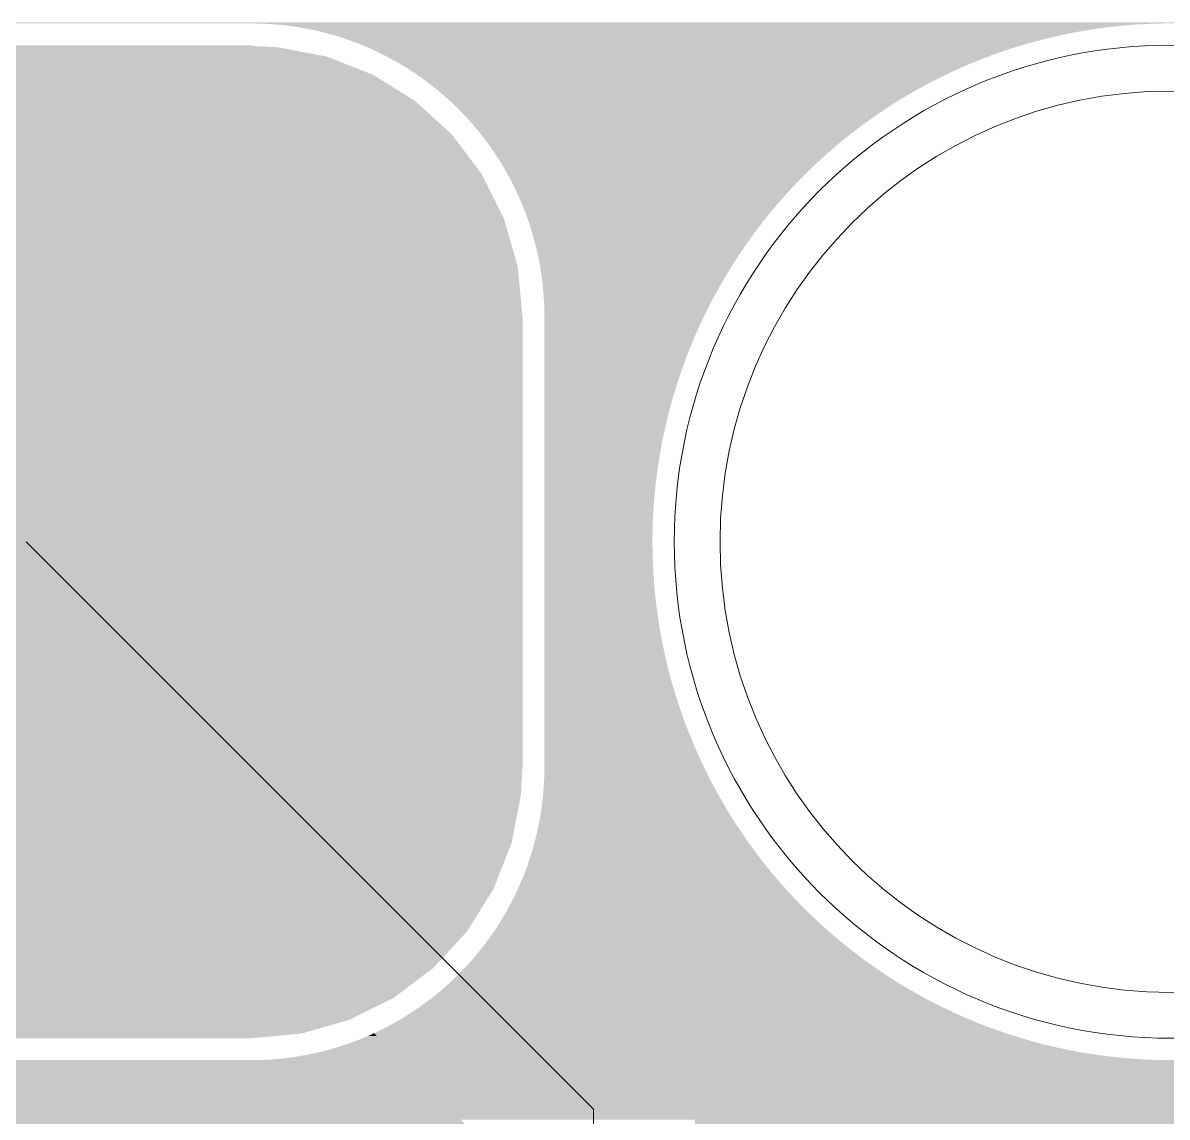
# Model space of a CAD drawing. Header units: millimetres. Extents: x 0 to 210, y 0 to 297.
# Drawn here: x 113.689 to 116.229, y 224.662 to 227.09 of the extents above; entities that cross this region are included whole.
import ezdxf

# ---------------------------------------------------------------- set-up
doc = ezdxf.new("R2010")
doc.units = ezdxf.units.MM
for name, pattern in [('K5LT32768', [0]), ('K5LT32769', [0]), ('K5LT32771', [0]), ('K5LT32773', [0])]:
    doc.linetypes.add(name, pattern=pattern)

# ---------------------------------------------------------------- blocks, each defined once
blk = doc.blocks.new('U1')
for points in [[(113.0266, 226.9055), (113.0962, 226.9272), (114.2882, 226.9272), (114.3711, 226.9055)], [(113.0962, 226.9272), (113.1336, 226.931), (114.2737, 226.931), (114.2882, 226.9272)], [(113.1336, 226.931), (113.1931, 226.9371), (114.1964, 226.9371), (114.2737, 226.931)], [(113.1931, 226.9371), (113.1964, 226.9374), (114.1964, 226.9374), (114.1964, 226.9371)], [(113.1964, 226.9374), (113.1964, 226.9388), (114.1964, 226.9388), (114.1964, 226.9374)], [(113.0001, 226.8972), (113.0266, 226.9055), (114.3711, 226.9055), (114.3879, 226.8972)], [(112.9345, 226.861), (113.0001, 226.8972), (114.3879, 226.8972), (114.4614, 226.861)], [(112.8542, 226.7993), (112.912, 226.8486), (114.4774, 226.8486), (114.5409, 226.7993)], [(112.912, 226.8486), (112.9345, 226.861), (114.4614, 226.861), (114.4774, 226.8486)], [(112.8354, 226.7832), (112.8542, 226.7993), (114.5409, 226.7993), (114.5547, 226.7832)], [(112.7883, 226.7229), (112.8354, 226.7832), (114.5547, 226.7832), (114.6065, 226.7229)], [(112.7734, 226.7039), (112.7883, 226.7229), (114.6065, 226.7229), (114.617, 226.7039)], [(112.7391, 226.6349), (112.7734, 226.7039), (114.617, 226.7039), (114.6554, 226.6349)], [(112.7286, 226.6137), (112.7391, 226.6349), (114.6554, 226.6349), (114.6621, 226.6137)], [(112.7087, 226.5389), (112.7286, 226.6137), (114.6621, 226.6137), (114.6857, 226.5389)], [(112.7028, 226.5164), (112.7087, 226.5389), (114.6857, 226.5389), (114.6881, 226.5164)], [(112.6965, 226.4388), (112.7028, 226.5164), (114.6881, 226.5164), (114.6962, 226.4388)], [(112.6964, 225.4388), (112.6964, 226.4388), (114.6964, 226.4388), (114.6964, 225.4388)], [(112.7047, 225.36), (112.6965, 225.4388), (114.6962, 225.4388), (114.6899, 225.36)], [(112.7069, 225.3387), (112.7047, 225.36), (114.6899, 225.36), (114.6843, 225.3387)], [(112.7308, 225.2627), (112.7069, 225.3387), (114.6843, 225.3387), (114.6641, 225.2627)], [(112.7372, 225.2427), (112.7308, 225.2627), (114.6641, 225.2627), (114.6541, 225.2427)], [(112.7761, 225.1726), (112.7372, 225.2427), (114.6541, 225.2427), (114.6193, 225.1726)], [(112.7861, 225.1547), (112.7761, 225.1726), (114.6193, 225.1726), (114.6053, 225.1547)], [(112.8387, 225.0932), (112.7861, 225.1547), (114.6053, 225.1547), (114.5573, 225.0932)], [(112.8516, 225.0782), (112.8387, 225.0932), (114.5573, 225.0932), (114.5397, 225.0782)], [(112.9163, 225.0279), (112.8516, 225.0782), (114.5397, 225.0782), (114.4807, 225.0279)], [(112.9311, 225.0165), (112.9163, 225.0279), (114.4807, 225.0279), (114.46, 225.0165)], [(113.0064, 224.9793), (112.9311, 225.0165), (114.46, 225.0165), (114.3926, 224.9793)], [(113.0213, 224.9719), (113.0064, 224.9793), (114.3926, 224.9793), (114.369, 224.9719)], [(113.1075, 224.9492), (113.0213, 224.9719), (114.369, 224.9719), (114.2965, 224.9492)], [(113.1187, 224.9463), (113.1075, 224.9492), (114.2965, 224.9492), (114.2675, 224.9463)], [(113.1964, 224.9402), (113.1187, 224.9463), (114.2675, 224.9463), (114.2075, 224.9402)], [(113.1964, 224.9391), (113.1964, 224.9402), (114.2075, 224.9402), (114.1964, 224.9391)], [(113.1964, 224.9388), (113.1964, 224.9391), (114.1964, 224.9391), (114.1964, 224.9388)]]:
    blk.add_hatch(color=7).paths.add_polyline_path(points)
blk = doc.blocks.new('U2')
at = {"color": 7, "linetype": 'K5LT32768', "lineweight": 18}
blk.add_circle((116.2364, 225.9388), 1, dxfattribs=at)
blk = doc.blocks.new('U132')
at = {"true_color": 0xff0000}
for points in [[(113.0386, 227.0152), (113.0864, 227.0287), (114.2926, 227.0287), (114.3632, 227.0152)], [(113.0864, 227.0287), (113.1649, 227.0359), (114.2547, 227.0359), (114.2926, 227.0287)], [(113.1649, 227.0359), (113.1957, 227.0388), (114.1964, 227.0388), (114.2547, 227.0359)], [(113.1957, 227.0388), (113.1964, 227.0388), (114.1964, 227.0388), (114.1964, 227.0388)], [(113.1964, 227.0388), (113.1964, 227.0404), (114.1964, 227.0404), (114.1964, 227.0388)], [(112.9801, 226.9986), (113.0386, 227.0152), (114.3632, 227.0152), (114.4055, 226.9986)], [(112.8811, 226.9496), (112.9323, 226.9749), (114.466, 226.9749), (114.5067, 226.9496)], [(112.9323, 226.9749), (112.9801, 226.9986), (114.4055, 226.9986), (114.466, 226.9749)], [(112.8371, 226.9165), (112.8811, 226.9496), (114.5067, 226.9496), (114.5598, 226.9165)], [(112.7928, 226.8833), (112.8371, 226.9165), (114.5598, 226.9165), (114.5961, 226.8833)], [(112.7548, 226.842), (112.7928, 226.8833), (114.5961, 226.8833), (114.6413, 226.842)], [(112.7181, 226.802), (112.7548, 226.842), (114.6413, 226.842), (114.6715, 226.802)], [(112.6879, 226.7538), (112.7181, 226.802), (114.6715, 226.802), (114.7078, 226.7538)], [(112.6594, 226.7084), (112.6879, 226.7538), (114.7078, 226.7538), (114.7304, 226.7084)], [(112.6384, 226.6549), (112.6594, 226.7084), (114.7304, 226.7084), (114.757, 226.6549)], [(112.6189, 226.6056), (112.6384, 226.6549), (114.757, 226.6549), (114.7711, 226.6056)], [(112.6079, 226.5488), (112.6189, 226.6056), (114.7711, 226.6056), (114.7874, 226.5488)], [(112.5979, 226.4972), (112.6079, 226.5488), (114.7874, 226.5488), (114.7923, 226.4972)], [(112.5949, 226.4388), (112.5979, 226.4972), (114.7923, 226.4972), (114.7978, 226.4388)], [(112.5948, 225.4388), (112.5948, 226.4388), (114.798, 226.4388), (114.798, 225.4388)], [(112.6006, 225.379), (112.5949, 225.4388), (114.7978, 225.4388), (114.7948, 225.379)], [(112.6053, 225.3288), (112.6006, 225.379), (114.7948, 225.379), (114.7851, 225.3288)], [(112.622, 225.2706), (112.6053, 225.3288), (114.7851, 225.3288), (114.7738, 225.2706)], [(112.6357, 225.2227), (112.622, 225.2706), (114.7738, 225.2706), (114.7549, 225.2227)], [(112.663, 225.1678), (112.6357, 225.2227), (114.7549, 225.2227), (114.7333, 225.1678)], [(112.6849, 225.1238), (112.663, 225.1678), (114.7333, 225.1678), (114.7057, 225.1238)], [(112.7223, 225.0742), (112.6849, 225.1238), (114.7057, 225.1238), (114.6747, 225.0742)], [(112.7514, 225.0356), (112.7223, 225.0742), (114.6747, 225.0742), (114.6392, 225.0356)], [(112.7981, 224.9929), (112.7514, 225.0356), (114.6392, 225.0356), (114.5999, 224.9929)], [(112.8329, 224.9611), (112.7981, 224.9929), (114.5999, 224.9929), (114.5575, 224.9611)], [(112.8882, 224.9266), (112.8329, 224.9611), (114.5575, 224.9611), (114.5116, 224.9266)], [(112.9267, 224.9027), (112.8882, 224.9266), (114.5116, 224.9266), (114.4632, 224.9027)], [(112.9907, 224.8776), (112.9267, 224.9027), (114.4632, 224.9027), (114.4126, 224.8776)], [(113.0295, 224.8624), (112.9907, 224.8776), (114.4126, 224.8776), (114.3589, 224.8624)], [(113.1072, 224.8475), (113.0295, 224.8624), (114.3589, 224.8624), (114.3063, 224.8475)], [(113.138, 224.8416), (113.1072, 224.8475), (114.3063, 224.8475), (114.2426, 224.8416)], [(113.1964, 224.8388), (113.138, 224.8416), (114.2426, 224.8416), (114.2117, 224.8388)], [(113.1964, 224.8373), (113.1964, 224.8388), (114.2117, 224.8388), (114.1964, 224.8373)], [(113.1964, 224.8372), (113.1964, 224.8373), (114.1964, 224.8373), (114.1964, 224.8372)]]:
    blk.add_hatch(color=1, dxfattribs=at).paths.add_polyline_path(points)
blk = doc.blocks.new('U133')
at = {"color": 1, "linetype": 'K5LT32771', "lineweight": 18, "true_color": 0xff0000}
blk.add_circle((116.2364, 225.9388), 1.1016, dxfattribs=at)
blk = doc.blocks.new('U234')
at = {"true_color": 0x00ff00}
for points in [[(113.0266, 226.9055), (113.0962, 226.9272), (114.2882, 226.9272), (114.3711, 226.9055)], [(113.0962, 226.9272), (113.1336, 226.931), (114.2737, 226.931), (114.2882, 226.9272)], [(113.1336, 226.931), (113.1931, 226.9371), (114.1964, 226.9371), (114.2737, 226.931)], [(113.1931, 226.9371), (113.1964, 226.9374), (114.1964, 226.9374), (114.1964, 226.9371)], [(113.1964, 226.9374), (113.1964, 226.9388), (114.1964, 226.9388), (114.1964, 226.9374)], [(113.0001, 226.8972), (113.0266, 226.9055), (114.3711, 226.9055), (114.3879, 226.8972)], [(112.9345, 226.861), (113.0001, 226.8972), (114.3879, 226.8972), (114.4614, 226.861)], [(112.8542, 226.7993), (112.912, 226.8486), (114.4774, 226.8486), (114.5409, 226.7993)], [(112.912, 226.8486), (112.9345, 226.861), (114.4614, 226.861), (114.4774, 226.8486)], [(112.8354, 226.7832), (112.8542, 226.7993), (114.5409, 226.7993), (114.5547, 226.7832)], [(112.7883, 226.7229), (112.8354, 226.7832), (114.5547, 226.7832), (114.6065, 226.7229)], [(112.7734, 226.7039), (112.7883, 226.7229), (114.6065, 226.7229), (114.617, 226.7039)], [(112.7391, 226.6349), (112.7734, 226.7039), (114.617, 226.7039), (114.6554, 226.6349)], [(112.7286, 226.6137), (112.7391, 226.6349), (114.6554, 226.6349), (114.6621, 226.6137)], [(112.7087, 226.5389), (112.7286, 226.6137), (114.6621, 226.6137), (114.6857, 226.5389)], [(112.7028, 226.5164), (112.7087, 226.5389), (114.6857, 226.5389), (114.6881, 226.5164)], [(112.6965, 226.4388), (112.7028, 226.5164), (114.6881, 226.5164), (114.6962, 226.4388)], [(112.6964, 225.4388), (112.6964, 226.4388), (114.6964, 226.4388), (114.6964, 225.4388)], [(112.7047, 225.36), (112.6965, 225.4388), (114.6962, 225.4388), (114.6899, 225.36)], [(112.7069, 225.3387), (112.7047, 225.36), (114.6899, 225.36), (114.6843, 225.3387)], [(112.7308, 225.2627), (112.7069, 225.3387), (114.6843, 225.3387), (114.6641, 225.2627)], [(112.7372, 225.2427), (112.7308, 225.2627), (114.6641, 225.2627), (114.6541, 225.2427)], [(112.7761, 225.1726), (112.7372, 225.2427), (114.6541, 225.2427), (114.6193, 225.1726)], [(112.7861, 225.1547), (112.7761, 225.1726), (114.6193, 225.1726), (114.6053, 225.1547)], [(112.8387, 225.0932), (112.7861, 225.1547), (114.6053, 225.1547), (114.5573, 225.0932)], [(112.8516, 225.0782), (112.8387, 225.0932), (114.5573, 225.0932), (114.5397, 225.0782)], [(112.9163, 225.0279), (112.8516, 225.0782), (114.5397, 225.0782), (114.4807, 225.0279)], [(112.9311, 225.0165), (112.9163, 225.0279), (114.4807, 225.0279), (114.46, 225.0165)], [(113.0064, 224.9793), (112.9311, 225.0165), (114.46, 225.0165), (114.3926, 224.9793)], [(113.0213, 224.9719), (113.0064, 224.9793), (114.3926, 224.9793), (114.369, 224.9719)], [(113.1075, 224.9492), (113.0213, 224.9719), (114.369, 224.9719), (114.2965, 224.9492)], [(113.1187, 224.9463), (113.1075, 224.9492), (114.2965, 224.9492), (114.2675, 224.9463)], [(113.1964, 224.9402), (113.1187, 224.9463), (114.2675, 224.9463), (114.2075, 224.9402)], [(113.1964, 224.9391), (113.1964, 224.9402), (114.2075, 224.9402), (114.1964, 224.9391)], [(113.1964, 224.9388), (113.1964, 224.9391), (114.1964, 224.9391), (114.1964, 224.9388)]]:
    blk.add_hatch(color=3, dxfattribs=at).paths.add_polyline_path(points)
blk = doc.blocks.new('U235')
at = {"color": 3, "linetype": 'K5LT32773', "lineweight": 18, "true_color": 0x00ff00}
blk.add_circle((116.2364, 225.9388), 1, dxfattribs=at)
blk = doc.blocks.new('U298')
at = {"true_color": 0xff0000}
for points in [[(113.0386, 227.0152), (113.0864, 227.0287), (114.2926, 227.0287), (114.3632, 227.0152)], [(113.0864, 227.0287), (113.1649, 227.0359), (114.2547, 227.0359), (114.2926, 227.0287)], [(113.1649, 227.0359), (113.1957, 227.0388), (114.1964, 227.0388), (114.2547, 227.0359)], [(113.1957, 227.0388), (113.1964, 227.0388), (114.1964, 227.0388), (114.1964, 227.0388)], [(113.1964, 227.0388), (113.1964, 227.0404), (114.1964, 227.0404), (114.1964, 227.0388)], [(112.9801, 226.9986), (113.0386, 227.0152), (114.3632, 227.0152), (114.4055, 226.9986)], [(112.8811, 226.9496), (112.9323, 226.9749), (114.466, 226.9749), (114.5067, 226.9496)], [(112.9323, 226.9749), (112.9801, 226.9986), (114.4055, 226.9986), (114.466, 226.9749)], [(112.8371, 226.9165), (112.8811, 226.9496), (114.5067, 226.9496), (114.5598, 226.9165)], [(112.7928, 226.8833), (112.8371, 226.9165), (114.5598, 226.9165), (114.5961, 226.8833)], [(112.7548, 226.842), (112.7928, 226.8833), (114.5961, 226.8833), (114.6413, 226.842)], [(112.7181, 226.802), (112.7548, 226.842), (114.6413, 226.842), (114.6715, 226.802)], [(112.6879, 226.7538), (112.7181, 226.802), (114.6715, 226.802), (114.7078, 226.7538)], [(112.6594, 226.7084), (112.6879, 226.7538), (114.7078, 226.7538), (114.7304, 226.7084)], [(112.6384, 226.6549), (112.6594, 226.7084), (114.7304, 226.7084), (114.757, 226.6549)], [(112.6189, 226.6056), (112.6384, 226.6549), (114.757, 226.6549), (114.7711, 226.6056)], [(112.6079, 226.5488), (112.6189, 226.6056), (114.7711, 226.6056), (114.7874, 226.5488)], [(112.5979, 226.4972), (112.6079, 226.5488), (114.7874, 226.5488), (114.7923, 226.4972)], [(112.5949, 226.4388), (112.5979, 226.4972), (114.7923, 226.4972), (114.7978, 226.4388)], [(112.5948, 225.4388), (112.5948, 226.4388), (114.798, 226.4388), (114.798, 225.4388)], [(112.6006, 225.379), (112.5949, 225.4388), (114.7978, 225.4388), (114.7948, 225.379)], [(112.6053, 225.3288), (112.6006, 225.379), (114.7948, 225.379), (114.7851, 225.3288)], [(112.622, 225.2706), (112.6053, 225.3288), (114.7851, 225.3288), (114.7738, 225.2706)], [(112.6357, 225.2227), (112.622, 225.2706), (114.7738, 225.2706), (114.7549, 225.2227)], [(112.663, 225.1678), (112.6357, 225.2227), (114.7549, 225.2227), (114.7333, 225.1678)], [(112.6849, 225.1238), (112.663, 225.1678), (114.7333, 225.1678), (114.7057, 225.1238)], [(112.7223, 225.0742), (112.6849, 225.1238), (114.7057, 225.1238), (114.6747, 225.0742)], [(112.7514, 225.0356), (112.7223, 225.0742), (114.6747, 225.0742), (114.6392, 225.0356)], [(112.7981, 224.9929), (112.7514, 225.0356), (114.6392, 225.0356), (114.5999, 224.9929)], [(112.8329, 224.9611), (112.7981, 224.9929), (114.5999, 224.9929), (114.5575, 224.9611)], [(112.8882, 224.9266), (112.8329, 224.9611), (114.5575, 224.9611), (114.5116, 224.9266)], [(112.9267, 224.9027), (112.8882, 224.9266), (114.5116, 224.9266), (114.4632, 224.9027)], [(112.9907, 224.8776), (112.9267, 224.9027), (114.4632, 224.9027), (114.4126, 224.8776)], [(113.0295, 224.8624), (112.9907, 224.8776), (114.4126, 224.8776), (114.3589, 224.8624)], [(113.1072, 224.8475), (113.0295, 224.8624), (114.3589, 224.8624), (114.3063, 224.8475)], [(113.138, 224.8416), (113.1072, 224.8475), (114.3063, 224.8475), (114.2426, 224.8416)], [(113.1964, 224.8388), (113.138, 224.8416), (114.2426, 224.8416), (114.2117, 224.8388)], [(113.1964, 224.8373), (113.1964, 224.8388), (114.2117, 224.8388), (114.1964, 224.8373)], [(113.1964, 224.8372), (113.1964, 224.8373), (114.1964, 224.8373), (114.1964, 224.8372)]]:
    blk.add_hatch(color=1, dxfattribs=at).paths.add_polyline_path(points)
blk = doc.blocks.new('U299')
at = {"color": 1, "linetype": 'K5LT32771', "lineweight": 18, "true_color": 0xff0000}
blk.add_circle((116.2364, 225.9388), 1.1016, dxfattribs=at)

msp = doc.modelspace()

# ---------------------------------------------------------------- hatches: boundary and pattern name
at = {"true_color": 0x00ff00}
for points in [[(108.203, 227.0887), (108.2059, 227.0912), (125.9023, 227.0912), (125.8966, 227.0887)], [(114.2186, 227.0884), (114.1965, 227.0887), (116.2214, 227.0887), (116.2114, 227.0884)], [(114.2274, 227.0879), (114.2186, 227.0884), (116.2114, 227.0884), (116.1914, 227.0879)], [(114.2407, 227.0871), (114.2274, 227.0879), (116.1914, 227.0879), (116.1763, 227.0871)], [(114.2503, 227.0864), (114.2407, 227.0871), (116.1763, 227.0871), (116.1612, 227.0864)], [(114.263, 227.0854), (114.2503, 227.0864), (116.1612, 227.0864), (116.1492, 227.0854)], [(114.2761, 227.0838), (114.263, 227.0854), (116.1492, 227.0854), (116.1312, 227.0838)], [(114.2849, 227.0828), (114.2761, 227.0838), (116.1312, 227.0838), (116.1212, 227.0828)], [(114.2975, 227.0808), (114.2849, 227.0828), (116.1212, 227.0828), (116.1012, 227.0808)], [(114.307, 227.0793), (114.2975, 227.0808), (116.1012, 227.0808), (116.0893, 227.0793)], [(114.3193, 227.077), (114.307, 227.0793), (116.0893, 227.0793), (116.0715, 227.077)], [(114.3288, 227.0752), (114.3193, 227.077), (116.0715, 227.077), (116.0605, 227.0752)], [(114.3425, 227.0721), (114.3288, 227.0752), (116.0605, 227.0752), (116.0415, 227.0721)], [(114.3504, 227.0704), (114.3425, 227.0721), (116.0415, 227.0721), (116.0322, 227.0704)], [(114.3643, 227.0666), (114.3504, 227.0704), (116.0322, 227.0704), (116.0121, 227.0666)], [(114.3717, 227.0645), (114.3643, 227.0666), (116.0121, 227.0666), (116.0023, 227.0645)], [(114.386, 227.0605), (114.3717, 227.0645), (116.0023, 227.0645), (115.9826, 227.0605)], [(114.3931, 227.0584), (114.386, 227.0605), (115.9826, 227.0605), (115.9743, 227.0584)], [(114.4081, 227.0534), (114.3931, 227.0584), (115.9743, 227.0584), (115.9534, 227.0534)], [(114.4142, 227.0513), (114.4081, 227.0534), (115.9534, 227.0534), (115.9459, 227.0513)], [(114.4296, 227.0455), (114.4142, 227.0513), (115.9459, 227.0513), (115.9242, 227.0455)], [(114.435, 227.0434), (114.4296, 227.0455), (115.9242, 227.0455), (115.9172, 227.0434)], [(114.4506, 227.0371), (114.435, 227.0434), (115.9172, 227.0434), (115.8955, 227.0371)], [(114.4556, 227.0351), (114.4506, 227.0371), (115.8955, 227.0371), (115.8893, 227.0351)], [(114.4713, 227.0277), (114.4556, 227.0351), (115.8893, 227.0351), (115.8668, 227.0277)], [(114.4756, 227.0257), (114.4713, 227.0277), (115.8668, 227.0277), (115.861, 227.0257)], [(114.4914, 227.0178), (114.4756, 227.0257), (115.861, 227.0257), (115.8383, 227.0178)], [(114.4954, 227.0158), (114.4914, 227.0178), (115.8383, 227.0178), (115.8331, 227.0158)], [(114.5121, 227.0069), (114.4954, 227.0158), (115.8331, 227.0158), (115.8101, 227.0069)], [(114.515, 227.0053), (114.5121, 227.0069), (115.8101, 227.0069), (115.8065, 227.0053)], [(114.5321, 226.9954), (114.515, 227.0053), (115.8065, 227.0053), (115.7825, 226.9954)], [(114.5343, 226.9942), (114.5321, 226.9954), (115.7825, 226.9954), (115.7796, 226.9942)], [(114.5515, 226.9832), (114.5343, 226.9942), (115.7796, 226.9942), (115.755, 226.9832)], [(114.5531, 226.9822), (114.5515, 226.9832), (115.755, 226.9832), (115.7529, 226.9822)], [(114.571, 226.97), (114.5531, 226.9822), (115.7529, 226.9822), (115.7279, 226.97)], [(114.5714, 226.9698), (114.571, 226.97), (115.7279, 226.97), (115.7273, 226.9698)], [(114.5892, 226.9566), (114.5714, 226.9698), (115.7273, 226.9698), (115.7009, 226.9566)], [(114.6067, 226.9429), (114.5892, 226.9566), (115.7009, 226.9566), (115.6759, 226.9429)], [(114.6076, 226.9421), (114.6067, 226.9429), (115.6759, 226.9429), (115.6745, 226.9421)], [(114.6237, 226.9286), (114.6076, 226.9421), (115.6745, 226.9421), (115.651, 226.9286)], [(114.6254, 226.9271), (114.6237, 226.9286), (115.651, 226.9286), (115.6483, 226.9271)], [(114.6402, 226.9137), (114.6254, 226.9271), (115.6483, 226.9271), (115.6264, 226.9137)], [(114.6426, 226.9114), (114.6402, 226.9137), (115.6264, 226.9137), (115.6227, 226.9114)], [(114.6562, 226.8984), (114.6426, 226.9114), (115.6227, 226.9114), (115.603, 226.8984)], [(114.6596, 226.8949), (114.6562, 226.8984), (115.603, 226.8984), (115.5975, 226.8949)], [(114.6715, 226.8824), (114.6596, 226.8949), (115.5975, 226.8949), (115.5793, 226.8824)], [(114.6756, 226.8778), (114.6715, 226.8824), (115.5793, 226.8824), (115.5727, 226.8778)], [(114.6865, 226.8659), (114.6756, 226.8778), (115.5727, 226.8778), (115.5563, 226.8659)], [(114.6913, 226.8601), (114.6865, 226.8659), (115.5563, 226.8659), (115.5483, 226.8601)], [(114.7007, 226.8489), (114.6913, 226.8601), (115.5483, 226.8601), (115.5337, 226.8489)], [(114.7063, 226.8418), (114.7007, 226.8489), (115.5337, 226.8489), (115.5244, 226.8418)], [(114.7144, 226.8316), (114.7063, 226.8418), (115.5244, 226.8418), (115.5118, 226.8316)], [(114.7207, 226.823), (114.7144, 226.8316), (115.5118, 226.8316), (115.501, 226.823)], [(114.7276, 226.8136), (114.7207, 226.823), (115.501, 226.823), (115.49, 226.8136)], [(114.7345, 226.8034), (114.7276, 226.8136), (115.49, 226.8136), (115.4782, 226.8034)], [(114.74, 226.7953), (114.7345, 226.8034), (115.4782, 226.8034), (115.4692, 226.7953)], [(114.7478, 226.7831), (114.74, 226.7953), (115.4692, 226.7953), (115.4558, 226.7831)], [(114.752, 226.7765), (114.7478, 226.7831), (115.4558, 226.7831), (115.4488, 226.7765)], [(114.7601, 226.7625), (114.752, 226.7765), (115.4488, 226.7765), (115.434, 226.7625)], [(114.7632, 226.7572), (114.7601, 226.7625), (115.434, 226.7625), (115.4286, 226.7572)], [(114.7718, 226.7412), (114.7632, 226.7572), (115.4286, 226.7572), (115.4126, 226.7412)], [(114.7736, 226.7379), (114.7718, 226.7412), (115.4126, 226.7412), (115.4095, 226.7379)], [(114.7827, 226.7193), (114.7736, 226.7379), (115.4095, 226.7379), (115.3918, 226.7193)], [(114.7835, 226.7178), (114.7827, 226.7193), (115.3918, 226.7193), (115.3904, 226.7178)], [(114.7926, 226.6978), (114.7835, 226.7178), (115.3904, 226.7178), (115.3724, 226.6978)], [(114.7929, 226.697), (114.7926, 226.6978), (115.3724, 226.6978), (115.3717, 226.697)], [(114.8013, 226.6772), (114.7929, 226.697), (115.3717, 226.697), (115.3548, 226.6772)], [(114.8024, 226.6741), (114.8013, 226.6772), (115.3548, 226.6772), (115.3522, 226.6741)], [(114.8091, 226.6564), (114.8024, 226.6741), (115.3522, 226.6741), (115.3377, 226.6564)], [(114.811, 226.6508), (114.8091, 226.6564), (115.3377, 226.6564), (115.3331, 226.6508)], [(114.816, 226.6353), (114.811, 226.6508), (115.3331, 226.6508), (115.3213, 226.6353)], [(114.8185, 226.6269), (114.816, 226.6353), (115.3213, 226.6353), (115.3148, 226.6269)], [(114.8223, 226.6139), (114.8185, 226.6269), (115.3148, 226.6269), (115.3055, 226.6139)], [(114.8253, 226.6025), (114.8223, 226.6139), (115.3055, 226.6139), (115.2973, 226.6025)], [(114.8279, 226.5926), (114.8253, 226.6025), (115.2973, 226.6025), (115.2905, 226.5926)], [(114.8315, 226.5776), (114.8279, 226.5926), (115.2905, 226.5926), (115.2803, 226.5776)], [(114.833, 226.571), (114.8315, 226.5776), (115.2803, 226.5776), (115.276, 226.571)], [(114.8365, 226.5525), (114.833, 226.571), (115.276, 226.571), (115.2638, 226.5525)], [(114.8371, 226.5492), (114.8365, 226.5525), (115.2638, 226.5525), (115.2618, 226.5492)], [(114.8404, 226.5273), (114.8371, 226.5492), (115.2618, 226.5492), (115.2484, 226.5273)], [(114.8404, 226.5268), (114.8404, 226.5273), (115.2484, 226.5273), (115.248, 226.5268)], [(114.8432, 226.5052), (114.8404, 226.5268), (115.248, 226.5268), (115.2357, 226.5052)], [(114.8435, 226.5006), (114.8432, 226.5052), (115.2357, 226.5052), (115.2331, 226.5006)], [(114.8449, 226.4831), (114.8435, 226.5006), (115.2331, 226.5006), (115.2235, 226.4831)], [(114.8455, 226.4742), (114.8449, 226.4831), (115.2235, 226.4831), (115.2186, 226.4742)], [(114.8462, 226.4608), (114.8455, 226.4742), (115.2186, 226.4742), (115.2117, 226.4608)], [(114.8464, 226.4473), (114.8462, 226.4608), (115.2117, 226.4608), (115.2049, 226.4473)], [(114.8465, 226.4387), (114.8464, 226.4473), (115.2049, 226.4473), (115.2007, 226.4387)], [(114.8465, 226.4201), (114.8465, 226.4387), (115.2007, 226.4387), (115.1919, 226.4201)], [(114.8465, 226.3927), (114.8465, 226.4201), (115.1919, 226.4201), (115.1797, 226.3927)], [(114.8465, 226.3648), (114.8465, 226.3927), (115.1797, 226.3927), (115.1683, 226.3648)], [(114.8465, 226.3368), (114.8465, 226.3648), (115.1683, 226.3648), (115.1574, 226.3368)], [(114.8465, 226.3084), (114.8465, 226.3368), (115.1574, 226.3368), (115.1475, 226.3084)], [(114.8465, 226.2797), (114.8465, 226.3084), (115.1475, 226.3084), (115.1381, 226.2797)], [(114.8465, 226.251), (114.8465, 226.2797), (115.1381, 226.2797), (115.1294, 226.251)], [(114.8465, 226.2218), (114.8465, 226.251), (115.1294, 226.251), (115.1218, 226.2218)], [(114.8465, 226.1925), (114.8465, 226.2218), (115.1218, 226.2218), (115.1147, 226.1925)], [(114.8465, 226.1631), (114.8465, 226.1925), (115.1147, 226.1925), (115.1083, 226.1631)], [(114.8465, 226.1334), (114.8465, 226.1631), (115.1083, 226.1631), (115.103, 226.1334)], [(114.8465, 226.1036), (114.8465, 226.1334), (115.103, 226.1334), (115.0982, 226.1036)], [(114.8465, 226.0739), (114.8465, 226.1036), (115.0982, 226.1036), (115.0944, 226.0739)], [(114.8465, 226.044), (114.8465, 226.0739), (115.0944, 226.0739), (115.0911, 226.044)], [(114.8465, 226.014), (114.8465, 226.044), (115.0911, 226.044), (115.0888, 226.014)], [(114.8465, 225.9838), (114.8465, 226.014), (115.0888, 226.014), (115.0873, 225.9838)], [(114.8465, 225.9538), (114.8465, 225.9838), (115.0873, 225.9838), (115.0865, 225.9538)], [(114.8465, 225.9236), (114.8465, 225.9538), (115.0865, 225.9538), (115.0865, 225.9236)], [(114.8465, 225.8936), (114.8465, 225.9236), (115.0865, 225.9236), (115.0873, 225.8936)], [(114.8465, 225.8634), (114.8465, 225.8936), (115.0873, 225.8936), (115.0888, 225.8634)], [(114.8465, 225.8334), (114.8465, 225.8634), (115.0888, 225.8634), (115.0911, 225.8334)], [(114.8465, 225.8034), (114.8465, 225.8334), (115.0911, 225.8334), (115.0944, 225.8034)], [(114.8465, 225.7737), (114.8465, 225.8034), (115.0944, 225.8034), (115.0982, 225.7737)], [(114.8465, 225.744), (114.8465, 225.7737), (115.0982, 225.7737), (115.103, 225.744)], [(114.8465, 225.7143), (114.8465, 225.744), (115.103, 225.744), (115.1083, 225.7143)], [(114.8465, 225.6848), (114.8465, 225.7143), (115.1083, 225.7143), (115.1147, 225.6848)], [(114.8465, 225.6556), (114.8465, 225.6848), (115.1147, 225.6848), (115.1218, 225.6556)], [(114.8465, 225.6264), (114.8465, 225.6556), (115.1218, 225.6556), (115.1294, 225.6264)], [(114.8465, 225.5977), (114.8465, 225.6264), (115.1294, 225.6264), (115.1381, 225.5977)], [(114.8465, 225.569), (114.8465, 225.5977), (115.1381, 225.5977), (115.1475, 225.569)], [(114.8465, 225.5405), (114.8465, 225.569), (115.1475, 225.569), (115.1574, 225.5405)], [(114.8465, 225.5126), (114.8465, 225.5405), (115.1574, 225.5405), (115.1683, 225.5126)], [(114.8465, 225.4846), (114.8465, 225.5126), (115.1683, 225.5126), (115.1797, 225.4846)], [(114.8465, 225.4572), (114.8465, 225.4846), (115.1797, 225.4846), (115.1919, 225.4572)], [(114.8465, 225.4387), (114.8465, 225.4572), (115.1919, 225.4572), (115.2008, 225.4387)], [(114.8462, 225.4166), (114.8464, 225.43), (115.2049, 225.43), (115.2117, 225.4166)], [(114.8464, 225.43), (114.8465, 225.4387), (115.2008, 225.4387), (115.2049, 225.43)], [(114.8449, 225.3942), (114.8455, 225.4031), (115.2186, 225.4031), (115.2235, 225.3942)], [(114.8455, 225.4031), (114.8462, 225.4166), (115.2117, 225.4166), (115.2186, 225.4031)], [(114.8432, 225.3721), (114.8435, 225.3767), (115.2331, 225.3767), (115.2357, 225.3721)], [(114.8435, 225.3767), (114.8449, 225.3942), (115.2235, 225.3942), (115.2331, 225.3767)], [(114.8371, 225.3282), (114.8404, 225.3503), (115.2482, 225.3503), (115.2618, 225.3282)], [(114.8404, 225.3505), (114.8432, 225.3721), (115.2357, 225.3721), (115.248, 225.3505)], [(114.8404, 225.3503), (114.8404, 225.3505), (115.248, 225.3505), (115.2482, 225.3503)], [(114.833, 225.3063), (114.8365, 225.3249), (115.2638, 225.3249), (115.276, 225.3063)], [(114.8365, 225.3249), (114.8371, 225.3282), (115.2618, 225.3282), (115.2638, 225.3249)], [(114.8279, 225.2847), (114.8315, 225.2997), (115.2803, 225.2997), (115.2906, 225.2847)], [(114.8315, 225.2997), (114.833, 225.3063), (115.276, 225.3063), (115.2803, 225.2997)], [(114.8223, 225.2632), (114.8254, 225.2748), (115.2973, 225.2748), (115.3057, 225.2632)], [(114.8254, 225.2748), (114.8279, 225.2847), (115.2906, 225.2847), (115.2973, 225.2748)], [(114.816, 225.2421), (114.8185, 225.2505), (115.3148, 225.2505), (115.3213, 225.2421)], [(114.8185, 225.2505), (114.8223, 225.2632), (115.3057, 225.2632), (115.3148, 225.2505)], [(114.8091, 225.221), (114.811, 225.2266), (115.3331, 225.2266), (115.3377, 225.221)], [(114.811, 225.2266), (114.816, 225.2421), (115.3213, 225.2421), (115.3331, 225.2266)], [(114.7929, 225.1804), (114.8013, 225.2002), (115.3548, 225.2002), (115.3717, 225.1804)], [(114.8013, 225.2002), (114.8024, 225.2032), (115.3522, 225.2032), (115.3548, 225.2002)], [(114.8024, 225.2032), (114.8091, 225.221), (115.3377, 225.221), (115.3522, 225.2032)], [(114.7835, 225.1595), (114.7926, 225.1796), (115.3724, 225.1796), (115.3904, 225.1595)], [(114.7926, 225.1796), (114.7929, 225.1804), (115.3717, 225.1804), (115.3724, 225.1796)], [(114.7736, 225.1397), (114.7827, 225.158), (115.3918, 225.158), (115.4092, 225.1397)], [(114.7827, 225.158), (114.7835, 225.1595), (115.3904, 225.1595), (115.3918, 225.158)], [(114.7632, 225.1202), (114.7717, 225.1362), (115.4126, 225.1362), (115.4286, 225.1202)], [(114.7717, 225.1362), (114.7736, 225.1397), (115.4092, 225.1397), (115.4126, 225.1362)], [(114.7476, 225.094), (114.752, 225.1009), (115.4486, 225.1009), (115.4558, 225.094)], [(114.752, 225.1009), (114.7601, 225.1148), (115.434, 225.1148), (115.4486, 225.1009)], [(114.7601, 225.1148), (114.7632, 225.1202), (115.4286, 225.1202), (115.434, 225.1148)], [(114.7276, 225.0638), (114.7345, 225.0739), (115.4782, 225.0739), (115.49, 225.0638)], [(114.7345, 225.0739), (114.74, 225.0821), (115.4691, 225.0821), (115.4782, 225.0739)], [(114.74, 225.0821), (114.7476, 225.094), (115.4558, 225.094), (115.4691, 225.0821)], [(114.7062, 225.0356), (114.7144, 225.046), (115.5115, 225.046), (115.5244, 225.0356)], [(114.7144, 225.046), (114.7206, 225.0544), (115.501, 225.0544), (115.5115, 225.046)], [(114.7206, 225.0544), (114.7276, 225.0638), (115.49, 225.0638), (115.501, 225.0544)], [(114.6911, 225.017), (114.7007, 225.0285), (115.5336, 225.0285), (115.5483, 225.017)], [(114.7007, 225.0285), (114.7062, 225.0356), (115.5244, 225.0356), (115.5336, 225.0285)], [(114.6596, 224.9825), (114.6715, 224.9949), (115.5793, 224.9949), (115.5975, 224.9825)], [(114.6715, 224.9949), (114.6756, 224.9995), (115.5727, 224.9995), (115.5793, 224.9949)], [(114.6756, 224.9995), (114.6865, 225.0114), (115.556, 225.0114), (115.5727, 224.9995)], [(114.6865, 225.0114), (114.6911, 225.017), (115.5483, 225.017), (115.556, 225.0114)], [(114.6428, 224.966), (114.6562, 224.9789), (115.603, 224.9789), (115.6227, 224.966)], [(114.6562, 224.9789), (114.6596, 224.9825), (115.5975, 224.9825), (115.603, 224.9789)], [(114.6076, 224.9352), (114.6237, 224.9487), (115.651, 224.9487), (115.6745, 224.9352)], [(114.6237, 224.9487), (114.6254, 224.9502), (115.6483, 224.9502), (115.651, 224.9487)], [(114.6254, 224.9502), (114.6402, 224.9634), (115.6268, 224.9634), (115.6483, 224.9502)], [(114.6402, 224.9634), (114.6428, 224.966), (115.6227, 224.966), (115.6268, 224.9634)], [(114.5714, 224.9076), (114.5892, 224.9208), (115.7009, 224.9208), (115.7269, 224.9076)], [(114.5892, 224.9208), (114.6067, 224.9345), (115.6759, 224.9345), (115.7009, 224.9208)], [(114.6067, 224.9345), (114.6076, 224.9352), (115.6745, 224.9352), (115.6759, 224.9345)], [(114.5343, 224.8832), (114.5519, 224.8944), (115.755, 224.8944), (115.7797, 224.8832)], [(114.5519, 224.8944), (114.5531, 224.8951), (115.7534, 224.8951), (115.755, 224.8944)], [(114.5531, 224.8951), (114.5706, 224.9071), (115.7279, 224.9071), (115.7534, 224.8951)], [(114.5706, 224.9071), (114.5714, 224.9076), (115.7269, 224.9076), (115.7279, 224.9071)], [(114.4954, 224.8613), (114.5122, 224.8705), (115.8101, 224.8705), (115.8338, 224.8613)], [(114.5122, 224.8705), (114.515, 224.872), (115.8065, 224.872), (115.8101, 224.8705)], [(114.515, 224.872), (114.5321, 224.8819), (115.7825, 224.8819), (115.8065, 224.872)], [(114.5321, 224.8819), (114.5343, 224.8832), (115.7797, 224.8832), (115.7825, 224.8819)], [(114.4506, 224.8402), (114.4556, 224.8423), (115.8893, 224.8423), (115.8955, 224.8402)], [(114.4556, 224.8423), (114.4713, 224.8496), (115.8668, 224.8496), (115.8893, 224.8423)], [(114.4713, 224.8496), (114.4756, 224.8517), (115.861, 224.8517), (115.8668, 224.8496)], [(114.4756, 224.8517), (114.4918, 224.8596), (115.8383, 224.8596), (115.861, 224.8517)], [(114.4918, 224.8596), (114.4954, 224.8613), (115.8338, 224.8613), (115.8383, 224.8596)], [(114.3717, 224.8126), (114.3857, 224.8169), (115.9826, 224.8169), (116.0035, 224.8126)], [(114.3857, 224.8169), (114.3931, 224.8192), (115.9732, 224.8192), (115.9826, 224.8169)], [(114.3931, 224.8192), (114.4079, 224.824), (115.9534, 224.824), (115.9732, 224.8192)], [(114.4079, 224.824), (114.4142, 224.826), (115.9459, 224.826), (115.9534, 224.824)], [(114.4142, 224.826), (114.4296, 224.8319), (115.9242, 224.8319), (115.9459, 224.826)], [(114.4296, 224.8319), (114.435, 224.8339), (115.9172, 224.8339), (115.9242, 224.8319)], [(114.435, 224.8339), (114.4506, 224.8402), (115.8955, 224.8402), (115.9172, 224.8339)], [(114.2407, 224.79), (114.2519, 224.791), (116.1612, 224.791), (116.1813, 224.79)], [(114.2519, 224.791), (114.263, 224.792), (116.1492, 224.792), (116.1612, 224.791)], [(114.263, 224.792), (114.2761, 224.7935), (116.1312, 224.7935), (116.1492, 224.792)], [(114.2761, 224.7935), (114.2849, 224.7945), (116.1212, 224.7945), (116.1312, 224.7935)], [(114.2849, 224.7945), (114.2975, 224.7966), (116.1012, 224.7966), (116.1212, 224.7945)], [(114.2975, 224.7966), (114.307, 224.7981), (116.0893, 224.7981), (116.1012, 224.7966)], [(114.307, 224.7981), (114.3193, 224.8004), (116.0715, 224.8004), (116.0893, 224.7981)], [(114.3193, 224.8004), (114.3288, 224.8021), (116.0605, 224.8021), (116.0715, 224.8004)], [(114.3288, 224.8021), (114.3425, 224.8052), (116.0415, 224.8052), (116.0605, 224.8021)], [(114.3425, 224.8052), (114.3504, 224.807), (116.0322, 224.807), (116.0415, 224.8052)], [(114.3504, 224.807), (114.365, 224.8108), (116.0121, 224.8108), (116.0322, 224.807)], [(114.365, 224.8108), (114.3717, 224.8126), (116.0035, 224.8126), (116.0121, 224.8108)], [(100.6762, 224.763), (100.68, 224.7742), (125.9308, 224.7742), (125.9595, 224.763)], [(100.68, 224.7742), (100.6804, 224.7755), (125.9277, 224.7755), (125.9308, 224.7742)], [(100.6804, 224.7755), (100.6833, 224.7859), (125.9023, 224.7859), (125.9277, 224.7755)], [(100.6833, 224.7859), (100.6841, 224.7887), (125.8961, 224.7887), (125.9023, 224.7859)], [(114.1965, 224.7887), (114.2186, 224.7889), (116.2114, 224.7889), (116.2214, 224.7887)], [(114.2186, 224.7889), (114.2296, 224.7894), (116.1914, 224.7894), (116.2114, 224.7889)], [(114.2296, 224.7894), (114.2407, 224.79), (116.1813, 224.79), (116.1914, 224.7894)], [(100.6639, 224.7328), (100.6679, 224.742), (133.3151, 224.742), (133.3151, 224.7328)], [(100.6679, 224.742), (100.6684, 224.7432), (126.0176, 224.7432), (126.0214, 224.742)], [(100.6684, 224.7432), (100.67, 224.7468), (126.0069, 224.7468), (126.0176, 224.7432)], [(100.67, 224.7468), (100.6724, 224.7529), (125.9884, 224.7529), (126.0069, 224.7468)], [(100.6724, 224.7529), (100.6756, 224.761), (125.9653, 224.761), (125.9884, 224.7529)], [(100.6756, 224.761), (100.6762, 224.763), (125.9595, 224.763), (125.9653, 224.761)], [(100.6496, 224.7059), (100.657, 224.7191), (133.3151, 224.7191), (133.3151, 224.7059)], [(100.657, 224.7191), (100.6639, 224.7328), (133.3151, 224.7328), (133.3151, 224.7191)], [(100.6329, 224.6802), (100.6415, 224.6929), (133.3151, 224.6929), (133.3151, 224.6802)], [(100.6415, 224.6929), (100.6496, 224.7059), (133.3151, 224.7059), (133.3151, 224.6929)], [(100.6141, 224.6564), (100.6237, 224.668), (133.3151, 224.668), (133.3151, 224.6564)], [(100.6237, 224.668), (100.6329, 224.6802), (133.3151, 224.6802), (133.3151, 224.668)]]:
    msp.add_hatch(color=3, dxfattribs=at).paths.add_polyline_path(points)
for points in [[(111.788, 227.0887), (111.7905, 227.0912), (125.9023, 227.0912), (125.8966, 227.0887)], [(114.2186, 227.0884), (114.1965, 227.0887), (116.2214, 227.0887), (116.2114, 227.0884)], [(114.2274, 227.0879), (114.2186, 227.0884), (116.2114, 227.0884), (116.1914, 227.0879)], [(114.2407, 227.0871), (114.2274, 227.0879), (116.1914, 227.0879), (116.1763, 227.0871)], [(114.2503, 227.0864), (114.2407, 227.0871), (116.1763, 227.0871), (116.1612, 227.0864)], [(114.263, 227.0854), (114.2503, 227.0864), (116.1612, 227.0864), (116.1492, 227.0854)], [(114.2761, 227.0838), (114.263, 227.0854), (116.1492, 227.0854), (116.1312, 227.0838)], [(114.2849, 227.0828), (114.2761, 227.0838), (116.1312, 227.0838), (116.1212, 227.0828)], [(114.2975, 227.0808), (114.2849, 227.0828), (116.1212, 227.0828), (116.1012, 227.0808)], [(114.307, 227.0793), (114.2975, 227.0808), (116.1012, 227.0808), (116.0893, 227.0793)], [(114.3193, 227.077), (114.307, 227.0793), (116.0893, 227.0793), (116.0715, 227.077)], [(114.3288, 227.0752), (114.3193, 227.077), (116.0715, 227.077), (116.0605, 227.0752)], [(114.3425, 227.0721), (114.3288, 227.0752), (116.0605, 227.0752), (116.0415, 227.0721)], [(114.3504, 227.0704), (114.3425, 227.0721), (116.0415, 227.0721), (116.0322, 227.0704)], [(114.3643, 227.0666), (114.3504, 227.0704), (116.0322, 227.0704), (116.0121, 227.0666)], [(114.3717, 227.0645), (114.3643, 227.0666), (116.0121, 227.0666), (116.0023, 227.0645)], [(114.386, 227.0605), (114.3717, 227.0645), (116.0023, 227.0645), (115.9826, 227.0605)], [(114.3931, 227.0584), (114.386, 227.0605), (115.9826, 227.0605), (115.9743, 227.0584)], [(114.4081, 227.0534), (114.3931, 227.0584), (115.9743, 227.0584), (115.9534, 227.0534)], [(114.4142, 227.0513), (114.4081, 227.0534), (115.9534, 227.0534), (115.9459, 227.0513)], [(114.4296, 227.0455), (114.4142, 227.0513), (115.9459, 227.0513), (115.9242, 227.0455)], [(114.435, 227.0434), (114.4296, 227.0455), (115.9242, 227.0455), (115.9172, 227.0434)], [(114.4506, 227.0371), (114.435, 227.0434), (115.9172, 227.0434), (115.8955, 227.0371)], [(114.4556, 227.0351), (114.4506, 227.0371), (115.8955, 227.0371), (115.8893, 227.0351)], [(114.4713, 227.0277), (114.4556, 227.0351), (115.8893, 227.0351), (115.8668, 227.0277)], [(114.4756, 227.0257), (114.4713, 227.0277), (115.8668, 227.0277), (115.861, 227.0257)], [(114.4914, 227.0178), (114.4756, 227.0257), (115.861, 227.0257), (115.8383, 227.0178)], [(114.4954, 227.0158), (114.4914, 227.0178), (115.8383, 227.0178), (115.8331, 227.0158)], [(114.5121, 227.0069), (114.4954, 227.0158), (115.8331, 227.0158), (115.8101, 227.0069)], [(114.515, 227.0053), (114.5121, 227.0069), (115.8101, 227.0069), (115.8065, 227.0053)], [(114.5321, 226.9954), (114.515, 227.0053), (115.8065, 227.0053), (115.7825, 226.9954)], [(114.5343, 226.9942), (114.5321, 226.9954), (115.7825, 226.9954), (115.7796, 226.9942)], [(114.5515, 226.9832), (114.5343, 226.9942), (115.7796, 226.9942), (115.755, 226.9832)], [(114.5531, 226.9822), (114.5515, 226.9832), (115.755, 226.9832), (115.7529, 226.9822)], [(114.571, 226.97), (114.5531, 226.9822), (115.7529, 226.9822), (115.7279, 226.97)], [(114.5714, 226.9698), (114.571, 226.97), (115.7279, 226.97), (115.7273, 226.9698)], [(114.5892, 226.9566), (114.5714, 226.9698), (115.7273, 226.9698), (115.7009, 226.9566)], [(114.6067, 226.9429), (114.5892, 226.9566), (115.7009, 226.9566), (115.6759, 226.9429)], [(114.6076, 226.9421), (114.6067, 226.9429), (115.6759, 226.9429), (115.6745, 226.9421)], [(114.6237, 226.9286), (114.6076, 226.9421), (115.6745, 226.9421), (115.651, 226.9286)], [(114.6254, 226.9271), (114.6237, 226.9286), (115.651, 226.9286), (115.6483, 226.9271)], [(114.6402, 226.9137), (114.6254, 226.9271), (115.6483, 226.9271), (115.6264, 226.9137)], [(114.6426, 226.9114), (114.6402, 226.9137), (115.6264, 226.9137), (115.6227, 226.9114)], [(114.6562, 226.8984), (114.6426, 226.9114), (115.6227, 226.9114), (115.603, 226.8984)], [(114.6596, 226.8949), (114.6562, 226.8984), (115.603, 226.8984), (115.5975, 226.8949)], [(114.6715, 226.8824), (114.6596, 226.8949), (115.5975, 226.8949), (115.5793, 226.8824)], [(114.6756, 226.8778), (114.6715, 226.8824), (115.5793, 226.8824), (115.5727, 226.8778)], [(114.6865, 226.8659), (114.6756, 226.8778), (115.5727, 226.8778), (115.5563, 226.8659)], [(114.6913, 226.8601), (114.6865, 226.8659), (115.5563, 226.8659), (115.5483, 226.8601)], [(114.7007, 226.8489), (114.6913, 226.8601), (115.5483, 226.8601), (115.5337, 226.8489)], [(114.7063, 226.8418), (114.7007, 226.8489), (115.5337, 226.8489), (115.5244, 226.8418)], [(114.7144, 226.8316), (114.7063, 226.8418), (115.5244, 226.8418), (115.5118, 226.8316)], [(114.7207, 226.823), (114.7144, 226.8316), (115.5118, 226.8316), (115.501, 226.823)], [(114.7276, 226.8136), (114.7207, 226.823), (115.501, 226.823), (115.49, 226.8136)], [(114.7345, 226.8034), (114.7276, 226.8136), (115.49, 226.8136), (115.4782, 226.8034)], [(114.74, 226.7953), (114.7345, 226.8034), (115.4782, 226.8034), (115.4692, 226.7953)], [(114.7478, 226.7831), (114.74, 226.7953), (115.4692, 226.7953), (115.4558, 226.7831)], [(114.752, 226.7765), (114.7478, 226.7831), (115.4558, 226.7831), (115.4488, 226.7765)], [(114.7601, 226.7625), (114.752, 226.7765), (115.4488, 226.7765), (115.434, 226.7625)], [(114.7632, 226.7572), (114.7601, 226.7625), (115.434, 226.7625), (115.4286, 226.7572)], [(114.7718, 226.7412), (114.7632, 226.7572), (115.4286, 226.7572), (115.4126, 226.7412)], [(114.7736, 226.7379), (114.7718, 226.7412), (115.4126, 226.7412), (115.4095, 226.7379)], [(114.7827, 226.7193), (114.7736, 226.7379), (115.4095, 226.7379), (115.3918, 226.7193)], [(114.7835, 226.7178), (114.7827, 226.7193), (115.3918, 226.7193), (115.3904, 226.7178)], [(114.7926, 226.6978), (114.7835, 226.7178), (115.3904, 226.7178), (115.3724, 226.6978)], [(114.7929, 226.697), (114.7926, 226.6978), (115.3724, 226.6978), (115.3717, 226.697)], [(114.8013, 226.6772), (114.7929, 226.697), (115.3717, 226.697), (115.3548, 226.6772)], [(114.8024, 226.6741), (114.8013, 226.6772), (115.3548, 226.6772), (115.3522, 226.6741)], [(114.8091, 226.6563), (114.8024, 226.6741), (115.3522, 226.6741), (115.3377, 226.6563)], [(114.811, 226.6508), (114.8091, 226.6563), (115.3377, 226.6563), (115.3331, 226.6508)], [(114.816, 226.6353), (114.811, 226.6508), (115.3331, 226.6508), (115.3213, 226.6353)], [(114.8185, 226.6269), (114.816, 226.6353), (115.3213, 226.6353), (115.3148, 226.6269)], [(114.8223, 226.6139), (114.8185, 226.6269), (115.3148, 226.6269), (115.3055, 226.6139)], [(114.8253, 226.6025), (114.8223, 226.6139), (115.3055, 226.6139), (115.2973, 226.6025)], [(114.8279, 226.5926), (114.8253, 226.6025), (115.2973, 226.6025), (115.2905, 226.5926)], [(114.8315, 226.5776), (114.8279, 226.5926), (115.2905, 226.5926), (115.2803, 226.5776)], [(114.833, 226.571), (114.8315, 226.5776), (115.2803, 226.5776), (115.276, 226.571)], [(114.8365, 226.5525), (114.833, 226.571), (115.276, 226.571), (115.2638, 226.5525)], [(114.8371, 226.5492), (114.8365, 226.5525), (115.2638, 226.5525), (115.2618, 226.5492)], [(114.8404, 226.5273), (114.8371, 226.5492), (115.2618, 226.5492), (115.2484, 226.5273)], [(114.8404, 226.5268), (114.8404, 226.5273), (115.2484, 226.5273), (115.248, 226.5268)], [(114.8432, 226.5052), (114.8404, 226.5268), (115.248, 226.5268), (115.2357, 226.5052)], [(114.8435, 226.5006), (114.8432, 226.5052), (115.2357, 226.5052), (115.2331, 226.5006)], [(114.8449, 226.4831), (114.8435, 226.5006), (115.2331, 226.5006), (115.2235, 226.4831)], [(114.8455, 226.4742), (114.8449, 226.4831), (115.2235, 226.4831), (115.2186, 226.4742)], [(114.8462, 226.4608), (114.8455, 226.4742), (115.2186, 226.4742), (115.2117, 226.4608)], [(114.8464, 226.4473), (114.8462, 226.4608), (115.2117, 226.4608), (115.2049, 226.4473)], [(114.8465, 226.4387), (114.8464, 226.4473), (115.2049, 226.4473), (115.2007, 226.4387)], [(114.8465, 226.4201), (114.8465, 226.4387), (115.2007, 226.4387), (115.1919, 226.4201)], [(114.8465, 226.3927), (114.8465, 226.4201), (115.1919, 226.4201), (115.1797, 226.3927)], [(114.8465, 226.3648), (114.8465, 226.3927), (115.1797, 226.3927), (115.1683, 226.3648)], [(114.8465, 226.3368), (114.8465, 226.3648), (115.1683, 226.3648), (115.1574, 226.3368)], [(114.8465, 226.3084), (114.8465, 226.3368), (115.1574, 226.3368), (115.1475, 226.3084)], [(114.8465, 226.2797), (114.8465, 226.3084), (115.1475, 226.3084), (115.1381, 226.2797)], [(114.8465, 226.251), (114.8465, 226.2797), (115.1381, 226.2797), (115.1294, 226.251)], [(114.8465, 226.2218), (114.8465, 226.251), (115.1294, 226.251), (115.1218, 226.2218)], [(114.8465, 226.1925), (114.8465, 226.2218), (115.1218, 226.2218), (115.1147, 226.1925)], [(114.8465, 226.1631), (114.8465, 226.1925), (115.1147, 226.1925), (115.1083, 226.1631)], [(114.8465, 226.1334), (114.8465, 226.1631), (115.1083, 226.1631), (115.103, 226.1334)], [(114.8465, 226.1036), (114.8465, 226.1334), (115.103, 226.1334), (115.0982, 226.1036)], [(114.8465, 226.0739), (114.8465, 226.1036), (115.0982, 226.1036), (115.0944, 226.0739)], [(114.8465, 226.044), (114.8465, 226.0739), (115.0944, 226.0739), (115.0911, 226.044)], [(114.8465, 226.014), (114.8465, 226.044), (115.0911, 226.044), (115.0888, 226.014)], [(114.8465, 225.9838), (114.8465, 226.014), (115.0888, 226.014), (115.0873, 225.9838)], [(114.8465, 225.9538), (114.8465, 225.9838), (115.0873, 225.9838), (115.0865, 225.9538)], [(114.8465, 225.9236), (114.8465, 225.9538), (115.0865, 225.9538), (115.0865, 225.9236)], [(114.8465, 225.8936), (114.8465, 225.9236), (115.0865, 225.9236), (115.0873, 225.8936)], [(114.8465, 225.8634), (114.8465, 225.8936), (115.0873, 225.8936), (115.0888, 225.8634)], [(114.8465, 225.8334), (114.8465, 225.8634), (115.0888, 225.8634), (115.0911, 225.8334)], [(114.8465, 225.8034), (114.8465, 225.8334), (115.0911, 225.8334), (115.0944, 225.8034)], [(114.8465, 225.7737), (114.8465, 225.8034), (115.0944, 225.8034), (115.0982, 225.7737)], [(114.8465, 225.744), (114.8465, 225.7737), (115.0982, 225.7737), (115.103, 225.744)], [(114.8465, 225.7143), (114.8465, 225.744), (115.103, 225.744), (115.1083, 225.7143)], [(114.8465, 225.6848), (114.8465, 225.7143), (115.1083, 225.7143), (115.1147, 225.6848)], [(114.8465, 225.6556), (114.8465, 225.6848), (115.1147, 225.6848), (115.1218, 225.6556)], [(114.8465, 225.6264), (114.8465, 225.6556), (115.1218, 225.6556), (115.1294, 225.6264)], [(114.8465, 225.5977), (114.8465, 225.6264), (115.1294, 225.6264), (115.1381, 225.5977)], [(114.8465, 225.569), (114.8465, 225.5977), (115.1381, 225.5977), (115.1475, 225.569)], [(114.8465, 225.5405), (114.8465, 225.569), (115.1475, 225.569), (115.1574, 225.5405)], [(114.8465, 225.5126), (114.8465, 225.5405), (115.1574, 225.5405), (115.1683, 225.5126)], [(114.8465, 225.4846), (114.8465, 225.5126), (115.1683, 225.5126), (115.1797, 225.4846)], [(114.8465, 225.4572), (114.8465, 225.4846), (115.1797, 225.4846), (115.1919, 225.4572)], [(114.8465, 225.4387), (114.8465, 225.4572), (115.1919, 225.4572), (115.2008, 225.4387)], [(114.8462, 225.4166), (114.8464, 225.43), (115.2049, 225.43), (115.2117, 225.4166)], [(114.8464, 225.43), (114.8465, 225.4387), (115.2008, 225.4387), (115.2049, 225.43)], [(114.8449, 225.3942), (114.8455, 225.4031), (115.2186, 225.4031), (115.2235, 225.3942)], [(114.8455, 225.4031), (114.8462, 225.4166), (115.2117, 225.4166), (115.2186, 225.4031)], [(114.8432, 225.3721), (114.8435, 225.3767), (115.2331, 225.3767), (115.2357, 225.3721)], [(114.8435, 225.3767), (114.8449, 225.3942), (115.2235, 225.3942), (115.2331, 225.3767)], [(114.8371, 225.3282), (114.8404, 225.3503), (115.2482, 225.3503), (115.2618, 225.3282)], [(114.8404, 225.3505), (114.8432, 225.3721), (115.2357, 225.3721), (115.248, 225.3505)], [(114.8404, 225.3503), (114.8404, 225.3505), (115.248, 225.3505), (115.2482, 225.3503)], [(114.833, 225.3063), (114.8365, 225.3249), (115.2638, 225.3249), (115.276, 225.3063)], [(114.8365, 225.3249), (114.8371, 225.3282), (115.2618, 225.3282), (115.2638, 225.3249)], [(114.8279, 225.2847), (114.8315, 225.2997), (115.2803, 225.2997), (115.2906, 225.2847)], [(114.8315, 225.2997), (114.833, 225.3063), (115.276, 225.3063), (115.2803, 225.2997)], [(114.8223, 225.2632), (114.8254, 225.2748), (115.2973, 225.2748), (115.3057, 225.2632)], [(114.8254, 225.2748), (114.8279, 225.2847), (115.2906, 225.2847), (115.2973, 225.2748)], [(114.816, 225.2421), (114.8185, 225.2505), (115.3148, 225.2505), (115.3213, 225.2421)], [(114.8185, 225.2505), (114.8223, 225.2632), (115.3057, 225.2632), (115.3148, 225.2505)], [(114.8091, 225.221), (114.811, 225.2266), (115.3331, 225.2266), (115.3377, 225.221)], [(114.811, 225.2266), (114.816, 225.2421), (115.3213, 225.2421), (115.3331, 225.2266)], [(114.7929, 225.1804), (114.8013, 225.2002), (115.3548, 225.2002), (115.3717, 225.1804)], [(114.8013, 225.2002), (114.8024, 225.2032), (115.3522, 225.2032), (115.3548, 225.2002)], [(114.8024, 225.2032), (114.8091, 225.221), (115.3377, 225.221), (115.3522, 225.2032)], [(114.7868, 225.1667), (114.7926, 225.1796), (115.3724, 225.1796), (115.384, 225.1667)], [(114.7926, 225.1796), (114.7929, 225.1804), (115.3717, 225.1804), (115.3724, 225.1796)], [(114.7954, 225.158), (114.7868, 225.1667), (115.384, 225.1667), (115.3918, 225.158)], [(114.8173, 225.1362), (114.7954, 225.158), (115.3918, 225.158), (115.4126, 225.1362)], [(114.8386, 225.1148), (114.8173, 225.1362), (115.4126, 225.1362), (115.434, 225.1148)], [(114.8594, 225.094), (114.8386, 225.1148), (115.434, 225.1148), (115.4558, 225.094)], [(114.8795, 225.0739), (114.8594, 225.094), (115.4558, 225.094), (115.4782, 225.0739)], [(114.8991, 225.0544), (114.8795, 225.0739), (115.4782, 225.0739), (115.501, 225.0544)], [(114.9179, 225.0356), (114.8991, 225.0544), (115.501, 225.0544), (115.5244, 225.0356)], [(114.9364, 225.017), (114.9179, 225.0356), (115.5244, 225.0356), (115.5483, 225.017)], [(114.9539, 224.9995), (114.9364, 225.017), (115.5483, 225.017), (115.5727, 224.9995)], [(114.9709, 224.9825), (114.9539, 224.9995), (115.5727, 224.9995), (115.5975, 224.9825)], [(114.9874, 224.966), (114.9709, 224.9825), (115.5975, 224.9825), (115.6227, 224.966)], [(115.0032, 224.9502), (114.9874, 224.966), (115.6227, 224.966), (115.6483, 224.9502)], [(115.0182, 224.9352), (115.0032, 224.9502), (115.6483, 224.9502), (115.6745, 224.9352)], [(115.0327, 224.9208), (115.0182, 224.9352), (115.6745, 224.9352), (115.7009, 224.9208)], [(115.0464, 224.9071), (115.0327, 224.9208), (115.7009, 224.9208), (115.7279, 224.9071)], [(115.0591, 224.8944), (115.0464, 224.9071), (115.7279, 224.9071), (115.755, 224.8944)], [(115.0715, 224.8819), (115.0591, 224.8944), (115.755, 224.8944), (115.7825, 224.8819)], [(115.0829, 224.8705), (115.0715, 224.8819), (115.7825, 224.8819), (115.8101, 224.8705)], [(115.0939, 224.8596), (115.0829, 224.8705), (115.8101, 224.8705), (115.8383, 224.8596)], [(114.435, 224.8339), (114.4556, 224.8423), (114.4746, 224.8423), (114.483, 224.8339)], [(114.4556, 224.8423), (114.4685, 224.8484), (114.4746, 224.8423)], [(115.1038, 224.8496), (115.0939, 224.8596), (115.8383, 224.8596), (115.8668, 224.8496)], [(115.1132, 224.8402), (115.1038, 224.8496), (115.8668, 224.8496), (115.8955, 224.8402)], [(114.3717, 224.8126), (114.3931, 224.8192), (114.4977, 224.8192), (114.5043, 224.8126)], [(114.3931, 224.8192), (114.4142, 224.826), (114.4909, 224.826), (114.4977, 224.8192)], [(114.4142, 224.826), (114.435, 224.8339), (114.483, 224.8339), (114.4909, 224.826)], [(115.1149, 224.8385), (115.1132, 224.8402), (115.8955, 224.8402), (115.9016, 224.8385)], [(115.1212, 224.8319), (115.1149, 224.8385), (115.9016, 224.8385), (115.9242, 224.8319)], [(115.1236, 224.8293), (115.1212, 224.8319), (115.9242, 224.8319), (115.9336, 224.8293)], [(115.1281, 224.824), (115.1236, 224.8293), (115.9336, 224.8293), (115.9534, 224.824)], [(115.1317, 224.8197), (115.1281, 224.824), (115.9534, 224.824), (115.9711, 224.8197)], [(115.1339, 224.8169), (115.1317, 224.8197), (115.9711, 224.8197), (115.9826, 224.8169)], [(115.1386, 224.8108), (115.1339, 224.8169), (115.9826, 224.8169), (116.0121, 224.8108)], [(114.2407, 224.79), (114.263, 224.792), (114.5249, 224.792), (114.5269, 224.79)], [(114.263, 224.792), (114.2849, 224.7945), (114.5224, 224.7945), (114.5249, 224.792)], [(114.2849, 224.7945), (114.307, 224.7981), (114.5188, 224.7981), (114.5224, 224.7945)], [(114.307, 224.7981), (114.3288, 224.8021), (114.5148, 224.8021), (114.5188, 224.7981)], [(114.3288, 224.8021), (114.3504, 224.807), (114.5099, 224.807), (114.5148, 224.8021)], [(114.3504, 224.807), (114.3717, 224.8126), (114.5043, 224.8126), (114.5099, 224.807)], [(115.1393, 224.8098), (115.1386, 224.8108), (116.0121, 224.8108), (116.0174, 224.8098)], [(115.1423, 224.8052), (115.1393, 224.8098), (116.0174, 224.8098), (116.0415, 224.8052)], [(115.1454, 224.8004), (115.1423, 224.8052), (116.0415, 224.8052), (116.0715, 224.8004)], [(115.1462, 224.7991), (115.1454, 224.8004), (116.0715, 224.8004), (116.0814, 224.7991)], [(115.1478, 224.7966), (115.1462, 224.7991), (116.0814, 224.7991), (116.1012, 224.7966)], [(115.1497, 224.7935), (115.1478, 224.7966), (116.1012, 224.7966), (116.1312, 224.7935)], [(115.1512, 224.791), (115.1497, 224.7935), (116.1312, 224.7935), (116.1612, 224.791)], [(115.1522, 224.7894), (115.1512, 224.791), (116.1612, 224.791), (116.1914, 224.7894)], [(109.2854, 224.5862), (109.4879, 224.7887), (114.5282, 224.7887), (114.7306, 224.5862)], [(114.1965, 224.7887), (114.2186, 224.7889), (114.528, 224.7889), (114.5282, 224.7887)], [(114.2186, 224.7889), (114.2407, 224.79), (114.5269, 224.79), (114.528, 224.7889)], [(115.1526, 224.7887), (115.1522, 224.7894), (116.1914, 224.7894), (116.2214, 224.7887)], [(115.1528, 224.7884), (115.1526, 224.7887), (117.068, 224.7887), (117.0682, 224.7884)], [(115.1584, 224.777), (115.1528, 224.7884), (117.0682, 224.7884), (117.0796, 224.777)], [(115.1637, 224.7656), (115.1584, 224.777), (117.0796, 224.777), (117.0911, 224.7656)], [(115.168, 224.7536), (115.1637, 224.7656), (117.0911, 224.7656), (117.103, 224.7536)], [(115.1718, 224.7417), (115.168, 224.7536), (117.103, 224.7536), (117.1149, 224.7417)], [(115.1751, 224.7295), (115.1718, 224.7417), (117.1149, 224.7417), (117.1271, 224.7295)], [(115.1777, 224.7171), (115.1751, 224.7295), (117.1271, 224.7295), (117.1396, 224.7171)], [(115.1795, 224.7046), (115.1777, 224.7171), (117.1396, 224.7171), (117.152, 224.7046)], [(115.1805, 224.6919), (115.1795, 224.7046), (117.152, 224.7046), (117.1647, 224.6919)], [(115.1807, 224.6795), (115.1805, 224.6919), (117.1647, 224.6919), (117.1772, 224.6795)], [(115.1807, 224.572), (115.1807, 224.6795), (117.1772, 224.6795), (117.2846, 224.572)]]:
    msp.add_hatch(color=7).paths.add_polyline_path(points)

# ---------------------------------------------------------------- linework, layer by layer
at = {"color": 7, "linetype": 'K5LT32769', "lineweight": 18}
for points in [[(113.6964, 225.9388), (114.9557, 224.6795)], [(114.9557, 214.9073), (114.9557, 224.6795)]]:
    msp.add_lwpolyline(points, dxfattribs=at)

# ---------------------------------------------------------------- block references
for name in ['U132', 'U298', 'U133', 'U299', 'U1', 'U234', 'U2', 'U235']:
    msp.add_blockref(name, (0, 0))

doc.saveas('drawing.dxf')
